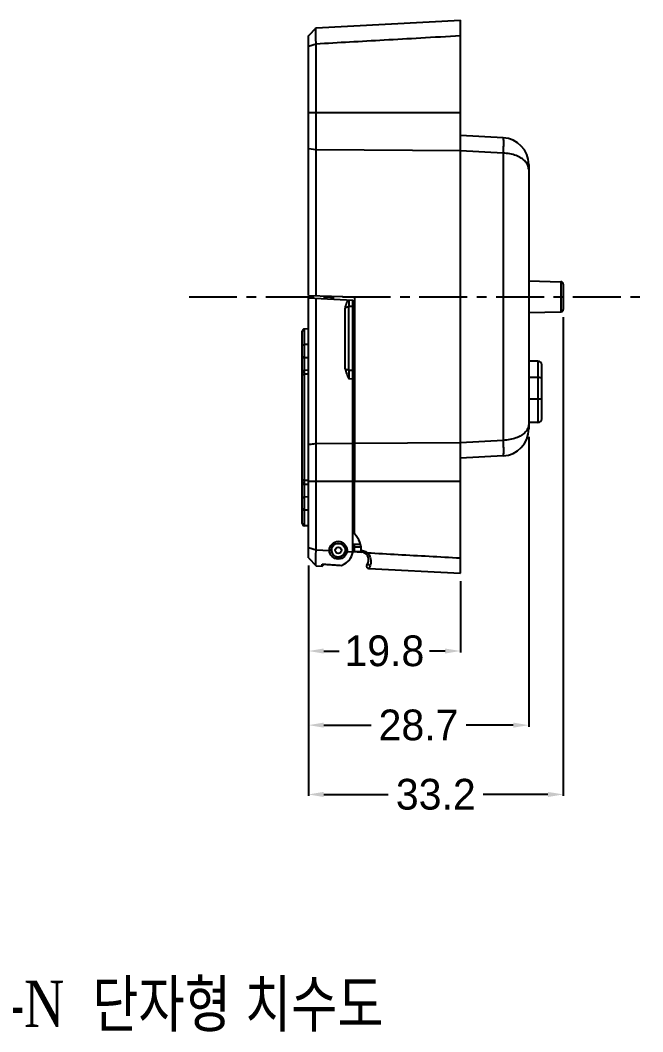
# Model space of a CAD drawing. Header units: millimetres. Extents: x 79 to 919, y 65 to 646.
# Drawn here: x 649.9 to 731, y 217.1 to 348.8 of the extents above; entities that cross this region are included whole.
import ezdxf

# ---------------------------------------------------------------- set-up
doc = ezdxf.new("R2010")
doc.units = ezdxf.units.MM
doc.linetypes.add('CENTER', pattern=[2, 1.25, -0.25, 0.25, -0.25])
doc.layers.add('02___PRT_ALL_AXES', color=7, linetype='Continuous')
doc.styles.add('SS', font='batang.ttc', dxfattribs={"width": 0.8})
doc.styles.get("Standard").update_dxf_attribs({"font": 'BareunDotumPro1.ttf'})
doc.dimstyles.get("Standard").update_dxf_attribs({"dimtxt": 4, "dimasz": 2, "dimexe": 0.2, "dimexo": 1, "dimgap": 0.09, "dimtad": 0, "dimtoh": 1, "dimdec": 1, "dimzin": 0, "dimdsep": 46, "dimtxsty": 'Standard', "dimcen": -3, "dimadec": 0, "dimazin": 0, "dimtfac": 1, "dimtdec": 1, "dimtofl": 0, "dimtmove": 0, "dimatfit": 3, "dimfxl": 0, "dimtolj": 1, "dimtzin": 0, "dimarcsym": 0})

# ---------------------------------------------------------------- blocks, each defined once
blk = doc.blocks.new('*D63')
at = {"color": 0, "lineweight": -2}
for p, q in [((687.4, 277.84), (687.4, 266.49)), ((707.2, 275.8), (707.2, 266.49)), ((689.4, 266.69), (691.4, 266.69)), ((705.2, 266.69), (703.2, 266.69))]:
    blk.add_line(p, q, dxfattribs=at)
at = {"color": 0}
for points in [[(689.4, 267.02), (689.4, 266.36), (687.4, 266.69)], [(705.2, 266.36), (705.2, 267.02), (707.2, 266.69)]]:
    blk.add_solid(points, dxfattribs=at)
at = {"layer": 'Defpoints', "color": 0}
for p in [(687.4, 278.84), (707.2, 276.8), (707.2, 266.69)]:
    blk.add_point(p, dxfattribs=at)
at = {"color": 0, "insert": (697.3, 266.69), "char_height": 4, "attachment_point": 5}
blk.add_mtext('\\A1;19.8', dxfattribs=at)
blk = doc.blocks.new('*D64')
at = {"color": 0, "lineweight": -2}
for p, q in [((716.1, 294.59), (716.1, 256.84)), ((687.4, 277.84), (687.4, 256.84)), ((689.4, 257.04), (695.56, 257.04)), ((714.1, 257.04), (707.94, 257.04))]:
    blk.add_line(p, q, dxfattribs=at)
at = {"color": 0}
for points in [[(689.4, 257.37), (689.4, 256.71), (687.4, 257.04)], [(714.1, 256.71), (714.1, 257.37), (716.1, 257.04)]]:
    blk.add_solid(points, dxfattribs=at)
at = {"layer": 'Defpoints', "color": 0}
for p in [(716.1, 295.59), (687.4, 278.84), (716.1, 257.04)]:
    blk.add_point(p, dxfattribs=at)
at = {"color": 0, "insert": (701.75, 257.04), "char_height": 4, "attachment_point": 5}
blk.add_mtext('\\A1;28.7', dxfattribs=at)
blk = doc.blocks.new('*D65')
at = {"color": 0, "lineweight": -2}
for p, q in [((720.6, 310.15), (720.6, 247.82)), ((687.4, 277.84), (687.4, 247.82)), ((689.4, 248.02), (697.81, 248.02)), ((718.6, 248.02), (710.19, 248.02))]:
    blk.add_line(p, q, dxfattribs=at)
at = {"color": 0}
for points in [[(689.4, 248.35), (689.4, 247.68), (687.4, 248.02)], [(718.6, 247.68), (718.6, 248.35), (720.6, 248.02)]]:
    blk.add_solid(points, dxfattribs=at)
at = {"layer": 'Defpoints', "color": 0}
for p in [(720.6, 311.15), (687.4, 278.84), (720.6, 248.02)]:
    blk.add_point(p, dxfattribs=at)
at = {"color": 0, "insert": (704, 248.02), "char_height": 4, "attachment_point": 5}
blk.add_mtext('\\A1;33.2', dxfattribs=at)

msp = doc.modelspace()

# ---------------------------------------------------------------- linework, layer by layer
at = {"color": 7, "linetype": 'Continuous'}
for p, q in [((687.4, 346.766), (688.398, 347.818)), ((688.398, 347.818), (687.4, 346.766)), ((688.398, 347.818), (707.2, 348.804)), ((688.398, 347.818), (688.398, 347.818)), ((707.2, 276.804), (707.2, 348.804)), ((687.4, 312.961), (687.4, 346.766)), ((687.4, 345.42), (688.399, 345.744)), ((688.398, 312.935), (688.398, 345.744)), ((687.4, 336.804), (707.2, 336.804)), ((712.783, 333.511), (707.2, 333.804)), ((688.398, 331.933), (687.4, 332.07)), ((707.2, 331.804), (688.398, 331.933)), ((712.783, 331.494), (707.2, 331.809)), ((712.786, 331.614), (712.783, 331.494)), ((712.783, 331.494), (712.783, 294.113)), ((716.1, 330.016), (716.1, 295.592)), ((716.1, 314.872), (720.308, 314.761)), ((720.308, 314.761), (720.308, 310.846)), ((720.6, 314.461), (720.6, 311.146)), ((687.4, 312.961), (693.4, 312.804)), ((687.4, 312.654), (693.2, 312.35)), ((687.4, 278.841), (687.4, 312.654)), ((688.398, 279.863), (688.398, 312.601)), ((690.4, 312.496), (690.4, 312.882)), ((690.684, 312.482), (690.684, 312.875)), ((693.2, 279.809), (693.2, 312.35)), ((693.4, 312.804), (693.4, 288.804)), ((692.2, 303.611), (692.2, 311.112)), ((693.2, 311.533), (692.682, 311.534)), ((692.682, 303.262), (692.682, 311.534)), ((716.1, 310.736), (720.308, 310.846)), ((686.6, 283.3), (686.6, 308.307)), ((687.4, 308.616), (686.895, 308.607)), ((686.895, 283), (686.895, 308.607)), ((687.4, 306.59), (686.895, 306.582)), ((687.4, 304.867), (686.895, 304.874)), ((717.3, 304.434), (716.1, 304.434)), ((717.3, 304.434), (717.3, 296.434)), ((687.4, 303.23), (686.895, 303.221)), ((692.682, 303.262), (693.2, 303.271)), ((717.8, 296.934), (717.8, 303.934)), ((687.4, 302.718), (686.895, 302.713)), ((692.674, 302.132), (693.2, 302.145)), ((717.3, 302.285), (716.1, 302.285)), ((717.3, 299.485), (716.1, 299.485)), ((717.3, 296.434), (716.1, 296.434)), ((693.2, 293.707), (688.398, 293.674)), ((707.2, 293.804), (693.4, 293.709)), ((712.783, 294.113), (707.2, 293.799)), ((712.783, 294.113), (712.786, 293.994)), ((693.4, 293.436), (693.2, 293.434)), ((712.783, 292.096), (707.2, 291.804)), ((687.401, 288.889), (686.895, 288.894)), ((687.4, 288.378), (686.895, 288.386)), ((687.4, 288.804), (707.2, 288.804)), ((687.4, 286.74), (686.895, 286.734)), ((687.4, 285.018), (686.895, 285.025)), ((687.4, 282.992), (686.895, 283)), ((691.581, 280.885), (691.297, 280.936)), ((691.739, 280.856), (691.581, 280.885)), ((693.4, 280.564), (693.2, 280.599)), ((693.4, 279.627), (693.4, 280.564)), ((694.202, 280.564), (693.4, 280.564)), ((687.4, 280.187), (688.399, 279.863)), ((690.4, 280.069), (690.4, 280.38)), ((692.348, 280.258), (692.074, 280.263)), ((692.44, 279.677), (692.193, 279.69)), ((692.437, 279.635), (693.188, 279.593)), ((693.19, 279.638), (694.309, 279.579)), ((693.4, 280.241), (693.2, 280.244)), ((693.4, 280.241), (694.268, 280.241)), ((693.4, 279.627), (694.295, 279.627)), ((687.4, 278.841), (688.398, 277.789)), ((687.411, 278.83), (688.398, 277.789)), ((689.201, 277.747), (689.454, 277.987)), ((691.718, 277.832), (692.098, 278.022)), ((688.398, 277.789), (689.201, 277.747)), ((688.398, 277.789), (688.398, 277.789)), ((695.277, 277.429), (707.2, 276.804))]:
    msp.add_line(p, q, dxfattribs=at)
at = {"color": 1, "linetype": 'CENTER', "ltscale": 5}
msp.add_line((671.85, 312.804), (730.964, 312.804), dxfattribs=at)
at = {"color": 7, "linetype": 'Continuous'}
for radius in [0.9, 0.4]:
    msp.add_circle((691.3, 279.804), radius, dxfattribs=at)
for centre, radius, start, end in [((712.6, 330.016), 3.5, 0.00039, 87.00002), ((720.3, 314.461), 0.3, 0, 88.5), ((828.739, 312.791), 136.062, 180.17417, 180.52927), ((720.3, 311.146), 0.3, 271.5, 0), ((686.9, 308.307), 0.3, 91, 180), ((717.3, 303.934), 0.5, 0, 90), ((686.9, 302.921), 0.3, 91, 180), ((843.754, 301.532), 151.081, 179.34399, 179.77288), ((717.3, 296.934), 0.5, 270, 360), ((712.6, 295.592), 3.5, 273, 0), ((686.9, 288.686), 0.3, 180, 269), ((686.9, 283.3), 0.3, 180, 269), ((691.3, 279.804), 3, 355.72745, 45.573), ((691.2, 279.809), 2, 296.67291, 0), ((694.225, 278.365), 1.424, 86.06646, 87.00588), ((694.257, 278.581), 1, 337.52831, 87), ((695.293, 277.728), 0.3, 152.53319, 267), ((691.3, 279.804), 4.2, 332.53319, 337.52927)]:
    msp.add_arc(centre, radius, start, end, dxfattribs=at)
for points, knots in [([(688.398, 345.744), (688.397, 345.872), (688.392, 346.199), (688.388, 346.613), (688.386, 346.976), (688.385, 347.206), (688.386, 347.402), (688.387, 347.561), (688.389, 347.67), (688.391, 347.737), (688.392, 347.77), (688.394, 347.793), (688.395, 347.806), (688.396, 347.814), (688.397, 347.817), (688.398, 347.818), (688.398, 347.818)], [0, 0, 0, 0, 0.3830182, 0.9811802, 1.2424335, 1.4732728, 1.6701446, 1.8302449, 1.9512274, 1.9966361, 2.0318264, 2.0505264, 2.0639984, 2.0722354, 2.0744318, 2.0748112, 2.0748112, 2.0748112, 2.0748112]), ([(688.398, 345.744), (689.855, 345.826), (692.812, 345.994), (697.356, 346.25), (702.166, 346.522), (705.477, 346.708), (707.2, 346.805)], [0, 0, 0, 0, 4.3780549, 8.884374, 13.6541269, 18.8312776, 18.8312776, 18.8312776, 18.8312776]), ([(712.783, 333.511), (712.812, 333.51), (712.774, 333.33), (712.822, 333.137), (712.797, 332.69), (712.8, 332.186), (712.79, 331.804), (712.786, 331.614)], [0, 0, 0, 0, 0.0884375, 0.3450863, 0.762847, 1.3268917, 1.8988177, 1.8988177, 1.8988177, 1.8988177]), ([(716.1, 329.411), (716.1, 329.589), (716.015, 329.966), (715.664, 330.465), (715.127, 330.885), (714.44, 331.211), (713.642, 331.425), (713.074, 331.485), (712.783, 331.494)], [0, 0, 0, 0, 0.5340942, 1.1225932, 1.7957685, 2.5566688, 3.3886526, 4.2629837, 4.2629837, 4.2629837, 4.2629837]), ([(692.212, 311.318), (692.217, 311.362), (692.23, 311.445), (692.257, 311.564), (692.286, 311.671), (692.318, 311.769), (692.35, 311.859), (692.382, 311.94), (692.414, 312.013), (692.444, 312.08), (692.474, 312.14), (692.504, 312.195), (692.533, 312.246), (692.563, 312.292), (692.595, 312.332), (692.628, 312.364), (692.657, 312.378), (692.671, 312.377)], [0, 0, 0, 0, 0.132644, 0.2535637, 0.3643599, 0.466742, 0.5620936, 0.6493807, 0.7288992, 0.8016098, 0.8685664, 0.9308736, 0.9894696, 1.0444534, 1.0955416, 1.1421966, 1.1840437, 1.1840437, 1.1840437, 1.1840437]), ([(692.2, 311.112), (692.2, 311.147), (692.202, 311.216), (692.208, 311.284), (692.212, 311.318)], [0, 0, 0, 0, 0.10467562, 0.20593351, 0.20593351, 0.20593351, 0.20593351]), ([(692.212, 311.318), (692.225, 311.35), (692.275, 311.413), (692.385, 311.478), (692.525, 311.522), (692.628, 311.533), (692.682, 311.534)], [0, 0, 0, 0, 0.10388884, 0.23103558, 0.37972303, 0.54141522, 0.54141522, 0.54141522, 0.54141522]), ([(686.6, 306.33), (686.6, 306.356), (686.61, 306.41), (686.653, 306.481), (686.72, 306.537), (686.803, 306.573), (686.864, 306.582), (686.895, 306.582)], [0, 0, 0, 0, 0.07844184, 0.15978475, 0.24547857, 0.33535946, 0.42781044, 0.42781044, 0.42781044, 0.42781044]), ([(686.6, 305.086), (686.6, 305.064), (686.611, 305.017), (686.655, 304.957), (686.722, 304.911), (686.804, 304.881), (686.864, 304.874), (686.895, 304.874)], [0, 0, 0, 0, 0.06639935, 0.13836177, 0.21852152, 0.30619558, 0.39833984, 0.39833984, 0.39833984, 0.39833984]), ([(692.209, 303.433), (692.206, 303.462), (692.201, 303.521), (692.2, 303.581), (692.2, 303.611)], [0, 0, 0, 0, 0.08740043, 0.17794269, 0.17794269, 0.17794269, 0.17794269]), ([(692.682, 303.262), (692.627, 303.263), (692.523, 303.272), (692.382, 303.306), (692.273, 303.355), (692.221, 303.406), (692.209, 303.433)], [0, 0, 0, 0, 0.16467469, 0.31287338, 0.43300798, 0.52139091, 0.52139091, 0.52139091, 0.52139091]), ([(692.209, 303.433), (692.219, 303.33), (692.26, 303.118), (692.365, 302.799), (692.507, 302.469), (692.616, 302.246), (692.674, 302.132)], [0, 0, 0, 0, 0.3110229, 0.6448103, 1.0049127, 1.3890599, 1.3890599, 1.3890599, 1.3890599]), ([(686.6, 302.552), (686.6, 302.569), (686.612, 302.607), (686.658, 302.651), (686.723, 302.685), (686.805, 302.708), (686.864, 302.713), (686.895, 302.713)], [0, 0, 0, 0, 0.05148263, 0.1126708, 0.18689114, 0.27228072, 0.36407827, 0.36407827, 0.36407827, 0.36407827]), ([(717.8, 302.198), (717.8, 302.208), (717.775, 302.229), (717.725, 302.245), (717.646, 302.263), (717.545, 302.275), (717.426, 302.283), (717.343, 302.285), (717.3, 302.285)], [0, 0, 0, 0, 0.02820002, 0.082362, 0.16383058, 0.26829918, 0.38920119, 0.51864453, 0.51864453, 0.51864453, 0.51864453]), ([(717.8, 299.398), (717.8, 299.408), (717.775, 299.429), (717.725, 299.445), (717.646, 299.463), (717.545, 299.475), (717.426, 299.483), (717.343, 299.485), (717.3, 299.485)], [0, 0, 0, 0, 0.02820001, 0.08236198, 0.16383057, 0.26829918, 0.3892012, 0.51864453, 0.51864453, 0.51864453, 0.51864453]), ([(716.1, 296.197), (716.1, 296.019), (716.015, 295.641), (715.664, 295.143), (715.127, 294.722), (714.44, 294.397), (713.642, 294.182), (713.074, 294.122), (712.783, 294.113)], [0, 0, 0, 0, 0.5340912, 1.1225877, 1.7957614, 2.5566618, 3.388648, 4.2629839, 4.2629839, 4.2629839, 4.2629839]), ([(688.398, 293.674), (688.288, 293.659), (688.066, 293.629), (687.733, 293.583), (687.511, 293.553), (687.4, 293.537)], [0, 0, 0, 0, 0.3350144, 0.6710101, 1.0079885, 1.0079885, 1.0079885, 1.0079885]), ([(712.786, 293.994), (712.79, 293.803), (712.8, 293.421), (712.797, 292.917), (712.822, 292.471), (712.774, 292.277), (712.812, 292.098), (712.783, 292.096)], [0, 0, 0, 0, 0.5717317, 1.1357018, 1.5534346, 1.8104192, 1.8988174, 1.8988174, 1.8988174, 1.8988174]), ([(686.6, 289.056), (686.6, 289.039), (686.612, 289.001), (686.657, 288.956), (686.723, 288.922), (686.805, 288.9), (686.864, 288.894), (686.895, 288.894)], [0, 0, 0, 0, 0.0514742, 0.11265553, 0.18689553, 0.27233815, 0.36421159, 0.36421159, 0.36421159, 0.36421159]), ([(686.6, 286.522), (686.6, 286.544), (686.611, 286.59), (686.655, 286.65), (686.722, 286.697), (686.804, 286.726), (686.864, 286.733), (686.895, 286.734)], [0, 0, 0, 0, 0.06639944, 0.13836199, 0.2185218, 0.30619576, 0.39833984, 0.39833984, 0.39833984, 0.39833984]), ([(686.6, 285.278), (686.6, 285.251), (686.61, 285.198), (686.653, 285.127), (686.72, 285.071), (686.803, 285.035), (686.864, 285.026), (686.895, 285.025)], [0, 0, 0, 0, 0.07843539, 0.15975601, 0.24540707, 0.33522441, 0.42759804, 0.42759804, 0.42759804, 0.42759804]), ([(688.398, 277.789), (688.398, 277.79), (688.396, 277.792), (688.396, 277.798), (688.394, 277.807), (688.393, 277.824), (688.391, 277.852), (688.39, 277.893), (688.389, 277.943), (688.387, 278.03), (688.386, 278.164), (688.385, 278.35), (688.386, 278.572), (688.387, 278.824), (688.389, 279.104), (688.393, 279.454), (688.396, 279.71), (688.398, 279.863)], [0, 0, 0, 0, 0.001655, 0.007413, 0.0167521, 0.0296834, 0.0599269, 0.10044, 0.1511013, 0.2117846, 0.362466, 0.550265, 0.7725796, 1.0262479, 1.3078071, 1.6131515, 2.0747977, 2.0747977, 2.0747977, 2.0747977]), ([(694.309, 279.787), (694.308, 279.751), (694.301, 279.684), (694.313, 279.632), (694.3, 279.58), (694.309, 279.579)], [0, 0, 0, 0, 0.10816128, 0.18162059, 0.20798585, 0.20798585, 0.20798585, 0.20798585]), ([(694.573, 279.745), (694.664, 279.721), (694.841, 279.652), (694.999, 279.547), (695.071, 279.486)], [0, 0, 0, 0, 0.28057258, 0.56440895, 0.56440895, 0.56440895, 0.56440895]), ([(695.071, 279.486), (695.046, 279.458), (694.998, 279.41), (694.948, 279.368), (694.904, 279.343), (694.895, 279.35)], [0, 0, 0, 0, 0.11309848, 0.1919913, 0.22648575, 0.22648575, 0.22648575, 0.22648575]), ([(695.071, 279.486), (696.409, 279.411), (699.095, 279.259), (703.137, 279.031), (705.842, 278.879), (707.2, 278.803)], [0, 0, 0, 0, 4.0199452, 8.0691803, 12.1478327, 12.1478327, 12.1478327, 12.1478327]), ([(695.071, 279.486), (695.16, 279.405), (695.317, 279.215), (695.474, 278.878), (695.547, 278.512), (695.535, 278.154), (695.477, 277.928), (695.439, 277.825)], [0, 0, 0, 0, 0.3602812, 0.7300497, 1.1052573, 1.4678713, 1.7978744, 1.7978744, 1.7978744, 1.7978744]), ([(689.201, 277.747), (689.179, 277.748), (689.218, 277.885), (689.191, 277.941), (689.191, 278.005)], [0, 0, 0, 0, 0.06566781, 0.25811775, 0.25811775, 0.25811775, 0.25811775]), ([(689.191, 278.005), (689.471, 277.985), (690.031, 277.947), (690.874, 277.889), (691.436, 277.851), (691.718, 277.832)], [0, 0, 0, 0, 0.8414569, 1.6858817, 2.5332749, 2.5332749, 2.5332749, 2.5332749]), ([(695.439, 277.825), (695.394, 277.832), (695.306, 277.864), (695.207, 277.956), (695.156, 278.077), (695.166, 278.162), (695.181, 278.198)], [0, 0, 0, 0, 0.13709692, 0.2711391, 0.3967826, 0.51502045, 0.51502045, 0.51502045, 0.51502045]), ([(695.439, 277.825), (695.411, 277.75), (695.344, 277.62), (695.339, 277.52), (695.261, 277.43), (695.277, 277.429)], [0, 0, 0, 0, 0.23790977, 0.38140759, 0.42819042, 0.42819042, 0.42819042, 0.42819042])]:
    msp.add_open_spline(points, degree=3, knots=knots, dxfattribs=at)
msp.add_open_spline([(694.323, 279.786), (694.407, 279.78), (694.492, 279.767), (694.573, 279.745)], degree=3, dxfattribs=at)
at = {"layer": '02___PRT_ALL_AXES', "color": 7, "linetype": 'Continuous'}
for p, q in [((693.4, 281.946), (693.4, 288.804)), ((690.4, 280.38), (690.4, 280.503)), ((690.684, 280.46), (690.684, 280.768)), ((688.398, 279.863), (690.15, 279.764))]:
    msp.add_line(p, q, dxfattribs=at)
msp.add_circle((691.3, 279.804), 1.15, dxfattribs=at)
for centre, radius, start, end in [((691.3, 279.804), 3, 45.573, 50.39278), ((690.7, 280.069), 0.3, 179.99549, 198.75825), ((691.3, 279.804), 0.9, 169.19981, 316.75381), ((691.3, 279.804), 0.9, 316.80582, 342.84264), ((691.3, 279.804), 0.9, 345.92159, 351.20791)]:
    msp.add_arc(centre, radius, start, end, dxfattribs=at)
msp.add_open_spline([(690.4, 280.38), (690.4, 280.368), (690.422, 280.339), (690.476, 280.316), (690.521, 280.304), (690.548, 280.299)], degree=3, knots=[0, 0, 0, 0, 0.03671932, 0.09544713, 0.17716945, 0.17716945, 0.17716945, 0.17716945], dxfattribs=at)

# ---------------------------------------------------------------- texts
at = {"color": 0, "style": 'SS', "width": 0.8}
msp.add_text('DSP-AOM-N  단자형 치수도', height=6, dxfattribs=at).set_placement((615.335, 217.763))

# ---------------------------------------------------------------- dimensions: what is measured, and where the dimension line sits
at = {"color": 0}
for base, p2, picture, middle in [((720.6, 248.017), (720.6, 311.146), '*D65', (704, 248.017)), ((716.1, 257.038), (716.1, 295.592), '*D64', (701.75, 257.038)), ((707.2, 266.692), (707.2, 276.804), '*D63', (697.3, 266.692))]:
    dim = msp.add_linear_dim(base=base, p1=(687.4, 278.841), p2=p2, dimstyle='Standard', dxfattribs=at)
    dim.commit()
    dim.dimension.update_dxf_attribs({"geometry": picture, "text_midpoint": middle})

doc.saveas('drawing.dxf')
